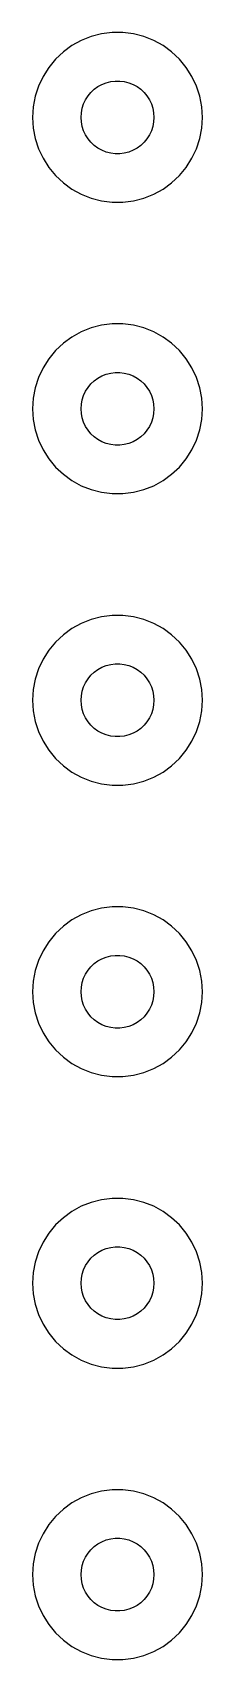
# Model space of a CAD drawing. Header units: metres. Extents: x -7 to 7, y 281 to 583.
# Drawn here: x -7 to 7, y 281 to 415 of the extents above; entities that cross this region are included whole.
import ezdxf

# ---------------------------------------------------------------- set-up
doc = ezdxf.new("R2010")
doc.units = ezdxf.units.M

msp = doc.modelspace()

# ---------------------------------------------------------------- linework, layer by layer
for p, q in [((-2.98045, 414.334), (-3.75078, 413.91)), ((-2.16312, 414.657), (-2.98045, 414.334)), ((-1.31166, 414.876), (-2.16312, 414.657)), ((-0.439529, 414.986), (-1.31166, 414.876)), ((0.439529, 414.986), (-0.439529, 414.986)), ((1.31166, 414.876), (0.439529, 414.986)), ((2.16312, 414.657), (1.31166, 414.876)), ((2.98045, 414.334), (2.16312, 414.657)), ((3.75078, 413.91), (2.98045, 414.334)), ((-5.10277, 412.792), (-5.66312, 412.114)), ((-4.46196, 413.394), (-5.10277, 412.792)), ((-3.75078, 413.91), (-4.46196, 413.394)), ((4.46196, 413.394), (3.75078, 413.91)), ((5.10277, 412.792), (4.46196, 413.394)), ((5.66312, 412.114), (5.10277, 412.792)), ((-6.13414, 411.372), (-6.50842, 410.577)), ((-5.66312, 412.114), (-6.13414, 411.372)), ((6.13414, 411.372), (5.66312, 412.114)), ((6.50842, 410.577), (6.13414, 411.372)), ((-6.50842, 410.577), (-6.78008, 409.741)), ((-2.42705, 409.763), (-2.1869, 410.054)), ((-2.1869, 410.054), (-1.91226, 410.312)), ((-1.91226, 410.312), (-1.60747, 410.533)), ((-1.60747, 410.533), (-1.27733, 410.714)), ((-1.27733, 410.714), (-0.927048, 410.853)), ((-0.927048, 410.853), (-0.562134, 410.947)), ((-0.562134, 410.947), (-0.18837, 410.994)), ((-0.18837, 410.994), (0.18837, 410.994)), ((0.18837, 410.994), (0.562134, 410.947)), ((0.562134, 410.947), (0.927048, 410.853)), ((0.927048, 410.853), (1.27733, 410.714)), ((1.27733, 410.714), (1.60747, 410.533)), ((1.60747, 410.533), (1.91226, 410.312)), ((1.91226, 410.312), (2.1869, 410.054)), ((2.1869, 410.054), (2.42705, 409.763)), ((6.78008, 409.741), (6.50842, 410.577)), ((-6.94479, 408.877), (-7, 408)), ((-6.78008, 409.741), (-6.94479, 408.877)), ((-2.97633, 408.376), (-2.90575, 408.746)), ((-2.90575, 408.746), (-2.78932, 409.104)), ((-2.78932, 409.104), (-2.62891, 409.445)), ((-2.62891, 409.445), (-2.42705, 409.763)), ((2.42705, 409.763), (2.62891, 409.445)), ((2.62891, 409.445), (2.78932, 409.104)), ((2.78932, 409.104), (2.90575, 408.746)), ((2.90575, 408.746), (2.97633, 408.376)), ((6.94479, 408.877), (6.78008, 409.741)), ((7, 408), (6.94479, 408.877)), ((-7, 408), (-6.94479, 407.123)), ((-3, 408), (-2.97633, 408.376)), ((-2.97633, 407.624), (-3, 408)), ((-2.90575, 407.254), (-2.97633, 407.624)), ((2.97633, 407.624), (2.90575, 407.254)), ((2.97633, 408.376), (3, 408)), ((3, 408), (2.97633, 407.624)), ((6.94479, 407.123), (7, 408)), ((-6.94479, 407.123), (-6.78008, 406.259)), ((-6.78008, 406.259), (-6.50842, 405.423)), ((-2.78932, 406.896), (-2.90575, 407.254)), ((-2.62891, 406.555), (-2.78932, 406.896)), ((-2.42705, 406.237), (-2.62891, 406.555)), ((-2.1869, 405.946), (-2.42705, 406.237)), ((-1.91226, 405.688), (-2.1869, 405.946)), ((2.1869, 405.946), (1.91226, 405.688)), ((2.42705, 406.237), (2.1869, 405.946)), ((2.62891, 406.555), (2.42705, 406.237)), ((2.78932, 406.896), (2.62891, 406.555)), ((2.90575, 407.254), (2.78932, 406.896)), ((6.50842, 405.423), (6.78008, 406.259)), ((6.78008, 406.259), (6.94479, 407.123)), ((-6.50842, 405.423), (-6.13414, 404.628)), ((-6.13414, 404.628), (-5.66312, 403.886)), ((-1.60747, 405.467), (-1.91226, 405.688)), ((-1.27733, 405.286), (-1.60747, 405.467)), ((-0.927048, 405.147), (-1.27733, 405.286)), ((-0.562134, 405.053), (-0.927048, 405.147)), ((-0.18837, 405.006), (-0.562134, 405.053)), ((0.18837, 405.006), (-0.18837, 405.006)), ((0.562134, 405.053), (0.18837, 405.006)), ((0.927048, 405.147), (0.562134, 405.053)), ((1.27733, 405.286), (0.927048, 405.147)), ((1.60747, 405.467), (1.27733, 405.286)), ((1.91226, 405.688), (1.60747, 405.467)), ((5.66312, 403.886), (6.13414, 404.628)), ((6.13414, 404.628), (6.50842, 405.423)), ((-5.66312, 403.886), (-5.10277, 403.208)), ((5.10277, 403.208), (5.66312, 403.886)), ((-5.10277, 403.208), (-4.46196, 402.606)), ((-4.46196, 402.606), (-3.75078, 402.09)), ((-3.75078, 402.09), (-2.98045, 401.666)), ((2.98045, 401.666), (3.75078, 402.09)), ((3.75078, 402.09), (4.46196, 402.606)), ((4.46196, 402.606), (5.10277, 403.208)), ((-2.98045, 401.666), (-2.16312, 401.343)), ((-2.16312, 401.343), (-1.31166, 401.124)), ((-1.31166, 401.124), (-0.439529, 401.014)), ((-0.439529, 401.014), (0.439529, 401.014)), ((0.439529, 401.014), (1.31166, 401.124)), ((1.31166, 401.124), (2.16312, 401.343)), ((2.16312, 401.343), (2.98045, 401.666)), ((-3.75078, 389.91), (-4.46196, 389.394)), ((-2.98045, 390.334), (-3.75078, 389.91)), ((-2.16312, 390.657), (-2.98045, 390.334)), ((-1.31166, 390.876), (-2.16312, 390.657)), ((-0.439529, 390.986), (-1.31166, 390.876)), ((0.439529, 390.986), (-0.439529, 390.986)), ((1.31166, 390.876), (0.439529, 390.986)), ((2.16312, 390.657), (1.31166, 390.876)), ((2.98045, 390.334), (2.16312, 390.657)), ((3.75078, 389.91), (2.98045, 390.334)), ((4.46196, 389.394), (3.75078, 389.91)), ((-5.10277, 388.792), (-5.66312, 388.114)), ((-4.46196, 389.394), (-5.10277, 388.792)), ((5.10277, 388.792), (4.46196, 389.394)), ((5.66312, 388.114), (5.10277, 388.792)), ((-6.13414, 387.372), (-6.50842, 386.577)), ((-5.66312, 388.114), (-6.13414, 387.372)), ((6.13414, 387.372), (5.66312, 388.114)), ((6.50842, 386.577), (6.13414, 387.372)), ((-6.50842, 386.577), (-6.78008, 385.741)), ((-2.42705, 385.763), (-2.1869, 386.054)), ((-2.1869, 386.054), (-1.91226, 386.312)), ((-1.91226, 386.312), (-1.60747, 386.533)), ((-1.60747, 386.533), (-1.27733, 386.714)), ((-1.27733, 386.714), (-0.927048, 386.853)), ((-0.927048, 386.853), (-0.562134, 386.947)), ((-0.562134, 386.947), (-0.18837, 386.994)), ((-0.18837, 386.994), (0.18837, 386.994)), ((0.18837, 386.994), (0.562134, 386.947)), ((0.562134, 386.947), (0.927048, 386.853)), ((0.927048, 386.853), (1.27733, 386.714)), ((1.27733, 386.714), (1.60747, 386.533)), ((1.60747, 386.533), (1.91226, 386.312)), ((1.91226, 386.312), (2.1869, 386.054)), ((2.1869, 386.054), (2.42705, 385.763)), ((6.78008, 385.741), (6.50842, 386.577)), ((-6.94479, 384.877), (-7, 384)), ((-6.78008, 385.741), (-6.94479, 384.877)), ((-2.97633, 384.376), (-2.90575, 384.746)), ((-2.90575, 384.746), (-2.78932, 385.104)), ((-2.78932, 385.104), (-2.62891, 385.445)), ((-2.62891, 385.445), (-2.42705, 385.763)), ((2.42705, 385.763), (2.62891, 385.445)), ((2.62891, 385.445), (2.78932, 385.104)), ((2.78932, 385.104), (2.90575, 384.746)), ((2.90575, 384.746), (2.97633, 384.376)), ((6.94479, 384.877), (6.78008, 385.741)), ((7, 384), (6.94479, 384.877)), ((-7, 384), (-6.94479, 383.123)), ((-3, 384), (-2.97633, 384.376)), ((-2.97633, 383.624), (-3, 384)), ((-2.90575, 383.254), (-2.97633, 383.624)), ((-2.78932, 382.896), (-2.90575, 383.254)), ((2.90575, 383.254), (2.78932, 382.896)), ((2.97633, 383.624), (2.90575, 383.254)), ((2.97633, 384.376), (3, 384)), ((3, 384), (2.97633, 383.624)), ((6.94479, 383.123), (7, 384)), ((-6.94479, 383.123), (-6.78008, 382.259)), ((-6.78008, 382.259), (-6.50842, 381.423)), ((-2.62891, 382.555), (-2.78932, 382.896)), ((-2.42705, 382.237), (-2.62891, 382.555)), ((-2.1869, 381.946), (-2.42705, 382.237)), ((-1.91226, 381.688), (-2.1869, 381.946)), ((2.1869, 381.946), (1.91226, 381.688)), ((2.42705, 382.237), (2.1869, 381.946)), ((2.62891, 382.555), (2.42705, 382.237)), ((2.78932, 382.896), (2.62891, 382.555)), ((6.50842, 381.423), (6.78008, 382.259)), ((6.78008, 382.259), (6.94479, 383.123)), ((-6.50842, 381.423), (-6.13414, 380.628)), ((-6.13414, 380.628), (-5.66312, 379.886)), ((-1.60747, 381.467), (-1.91226, 381.688)), ((-1.27733, 381.286), (-1.60747, 381.467)), ((-0.927048, 381.147), (-1.27733, 381.286)), ((-0.562134, 381.053), (-0.927048, 381.147)), ((-0.18837, 381.006), (-0.562134, 381.053)), ((0.18837, 381.006), (-0.18837, 381.006)), ((0.562134, 381.053), (0.18837, 381.006)), ((0.927048, 381.147), (0.562134, 381.053)), ((1.27733, 381.286), (0.927048, 381.147)), ((1.60747, 381.467), (1.27733, 381.286)), ((1.91226, 381.688), (1.60747, 381.467)), ((5.66312, 379.886), (6.13414, 380.628)), ((6.13414, 380.628), (6.50842, 381.423)), ((-5.66312, 379.886), (-5.10277, 379.208)), ((-5.10277, 379.208), (-4.46196, 378.606)), ((4.46196, 378.606), (5.10277, 379.208)), ((5.10277, 379.208), (5.66312, 379.886)), ((-4.46196, 378.606), (-3.75078, 378.09)), ((-3.75078, 378.09), (-2.98045, 377.666)), ((2.98045, 377.666), (3.75078, 378.09)), ((3.75078, 378.09), (4.46196, 378.606)), ((-2.98045, 377.666), (-2.16312, 377.343)), ((-2.16312, 377.343), (-1.31166, 377.124)), ((-1.31166, 377.124), (-0.439529, 377.014)), ((-0.439529, 377.014), (0.439529, 377.014)), ((0.439529, 377.014), (1.31166, 377.124)), ((1.31166, 377.124), (2.16312, 377.343)), ((2.16312, 377.343), (2.98045, 377.666)), ((-3.75078, 365.91), (-4.46196, 365.394)), ((-2.98045, 366.334), (-3.75078, 365.91)), ((-2.16312, 366.657), (-2.98045, 366.334)), ((-1.31166, 366.876), (-2.16312, 366.657)), ((-0.439529, 366.986), (-1.31166, 366.876)), ((0.439529, 366.986), (-0.439529, 366.986)), ((1.31166, 366.876), (0.439529, 366.986)), ((2.16312, 366.657), (1.31166, 366.876)), ((2.98045, 366.334), (2.16312, 366.657)), ((3.75078, 365.91), (2.98045, 366.334)), ((4.46196, 365.394), (3.75078, 365.91)), ((-5.10277, 364.792), (-5.66312, 364.114)), ((-4.46196, 365.394), (-5.10277, 364.792)), ((5.10277, 364.792), (4.46196, 365.394)), ((5.66312, 364.114), (5.10277, 364.792)), ((-6.13414, 363.372), (-6.50842, 362.577)), ((-5.66312, 364.114), (-6.13414, 363.372)), ((6.13414, 363.372), (5.66312, 364.114)), ((6.50842, 362.577), (6.13414, 363.372)), ((-6.78008, 361.741), (-6.94479, 360.877)), ((-6.50842, 362.577), (-6.78008, 361.741)), ((-2.62891, 361.445), (-2.42705, 361.763)), ((-2.42705, 361.763), (-2.1869, 362.054)), ((-2.1869, 362.054), (-1.91226, 362.312)), ((-1.91226, 362.312), (-1.60747, 362.533)), ((-1.60747, 362.533), (-1.27733, 362.714)), ((-1.27733, 362.714), (-0.927048, 362.853)), ((-0.927048, 362.853), (-0.562134, 362.947)), ((-0.562134, 362.947), (-0.18837, 362.994)), ((-0.18837, 362.994), (0.18837, 362.994)), ((0.18837, 362.994), (0.562134, 362.947)), ((0.562134, 362.947), (0.927048, 362.853)), ((0.927048, 362.853), (1.27733, 362.714)), ((1.27733, 362.714), (1.60747, 362.533)), ((1.60747, 362.533), (1.91226, 362.312)), ((1.91226, 362.312), (2.1869, 362.054)), ((2.1869, 362.054), (2.42705, 361.763)), ((2.42705, 361.763), (2.62891, 361.445)), ((6.78008, 361.741), (6.50842, 362.577)), ((6.94479, 360.877), (6.78008, 361.741)), ((-6.94479, 360.877), (-7, 360)), ((-2.97633, 360.376), (-2.90575, 360.746)), ((-2.90575, 360.746), (-2.78932, 361.104)), ((-2.78932, 361.104), (-2.62891, 361.445)), ((2.62891, 361.445), (2.78932, 361.104)), ((2.78932, 361.104), (2.90575, 360.746)), ((2.90575, 360.746), (2.97633, 360.376)), ((7, 360), (6.94479, 360.877)), ((-7, 360), (-6.94479, 359.123)), ((-6.94479, 359.123), (-6.78008, 358.259)), ((-3, 360), (-2.97633, 360.376)), ((-2.97633, 359.624), (-3, 360)), ((-2.90575, 359.254), (-2.97633, 359.624)), ((-2.78932, 358.896), (-2.90575, 359.254)), ((2.90575, 359.254), (2.78932, 358.896)), ((2.97633, 359.624), (2.90575, 359.254)), ((2.97633, 360.376), (3, 360)), ((3, 360), (2.97633, 359.624)), ((6.78008, 358.259), (6.94479, 359.123)), ((6.94479, 359.123), (7, 360)), ((-6.78008, 358.259), (-6.50842, 357.423)), ((-2.62891, 358.555), (-2.78932, 358.896)), ((-2.42705, 358.237), (-2.62891, 358.555)), ((-2.1869, 357.946), (-2.42705, 358.237)), ((-1.91226, 357.688), (-2.1869, 357.946)), ((2.1869, 357.946), (1.91226, 357.688)), ((2.42705, 358.237), (2.1869, 357.946)), ((2.62891, 358.555), (2.42705, 358.237)), ((2.78932, 358.896), (2.62891, 358.555)), ((6.50842, 357.423), (6.78008, 358.259)), ((-6.50842, 357.423), (-6.13414, 356.628)), ((-6.13414, 356.628), (-5.66312, 355.886)), ((-1.60747, 357.467), (-1.91226, 357.688)), ((-1.27733, 357.286), (-1.60747, 357.467)), ((-0.927048, 357.147), (-1.27733, 357.286)), ((-0.562134, 357.053), (-0.927048, 357.147)), ((-0.18837, 357.006), (-0.562134, 357.053)), ((0.18837, 357.006), (-0.18837, 357.006)), ((0.562134, 357.053), (0.18837, 357.006)), ((0.927048, 357.147), (0.562134, 357.053)), ((1.27733, 357.286), (0.927048, 357.147)), ((1.60747, 357.467), (1.27733, 357.286)), ((1.91226, 357.688), (1.60747, 357.467)), ((5.66312, 355.886), (6.13414, 356.628)), ((6.13414, 356.628), (6.50842, 357.423)), ((-5.66312, 355.886), (-5.10277, 355.208)), ((-5.10277, 355.208), (-4.46196, 354.606)), ((4.46196, 354.606), (5.10277, 355.208)), ((5.10277, 355.208), (5.66312, 355.886)), ((-4.46196, 354.606), (-3.75078, 354.09)), ((-3.75078, 354.09), (-2.98045, 353.666)), ((2.98045, 353.666), (3.75078, 354.09)), ((3.75078, 354.09), (4.46196, 354.606)), ((-2.98045, 353.666), (-2.16312, 353.343)), ((-2.16312, 353.343), (-1.31166, 353.124)), ((-1.31166, 353.124), (-0.439529, 353.014)), ((-0.439529, 353.014), (0.439529, 353.014)), ((0.439529, 353.014), (1.31166, 353.124)), ((1.31166, 353.124), (2.16312, 353.343)), ((2.16312, 353.343), (2.98045, 353.666)), ((-0.439529, 342.986), (-1.31166, 342.876)), ((0.439529, 342.986), (-0.439529, 342.986)), ((1.31166, 342.876), (0.439529, 342.986)), ((-3.75078, 341.91), (-4.46196, 341.394)), ((-2.98045, 342.334), (-3.75078, 341.91)), ((-2.16312, 342.657), (-2.98045, 342.334)), ((-1.31166, 342.876), (-2.16312, 342.657)), ((2.16312, 342.657), (1.31166, 342.876)), ((2.98045, 342.334), (2.16312, 342.657)), ((3.75078, 341.91), (2.98045, 342.334)), ((4.46196, 341.394), (3.75078, 341.91)), ((-5.10277, 340.792), (-5.66312, 340.114)), ((-4.46196, 341.394), (-5.10277, 340.792)), ((5.10277, 340.792), (4.46196, 341.394)), ((5.66312, 340.114), (5.10277, 340.792)), ((-6.13414, 339.372), (-6.50842, 338.577)), ((-5.66312, 340.114), (-6.13414, 339.372)), ((-0.562134, 338.947), (-0.18837, 338.994)), ((-0.18837, 338.994), (0.18837, 338.994)), ((0.18837, 338.994), (0.562134, 338.947)), ((6.13414, 339.372), (5.66312, 340.114)), ((6.50842, 338.577), (6.13414, 339.372)), ((-6.78008, 337.741), (-6.94479, 336.877)), ((-6.50842, 338.577), (-6.78008, 337.741)), ((-2.62891, 337.445), (-2.42705, 337.763)), ((-2.42705, 337.763), (-2.1869, 338.054)), ((-2.1869, 338.054), (-1.91226, 338.312)), ((-1.91226, 338.312), (-1.60747, 338.533)), ((-1.60747, 338.533), (-1.27733, 338.714)), ((-1.27733, 338.714), (-0.927048, 338.853)), ((-0.927048, 338.853), (-0.562134, 338.947)), ((0.562134, 338.947), (0.927048, 338.853)), ((0.927048, 338.853), (1.27733, 338.714)), ((1.27733, 338.714), (1.60747, 338.533)), ((1.60747, 338.533), (1.91226, 338.312)), ((1.91226, 338.312), (2.1869, 338.054)), ((2.1869, 338.054), (2.42705, 337.763)), ((2.42705, 337.763), (2.62891, 337.445)), ((6.78008, 337.741), (6.50842, 338.577)), ((6.94479, 336.877), (6.78008, 337.741)), ((-6.94479, 336.877), (-7, 336)), ((-3, 336), (-2.97633, 336.376)), ((-2.97633, 336.376), (-2.90575, 336.746)), ((-2.90575, 336.746), (-2.78932, 337.104)), ((-2.78932, 337.104), (-2.62891, 337.445)), ((2.62891, 337.445), (2.78932, 337.104)), ((2.78932, 337.104), (2.90575, 336.746)), ((2.90575, 336.746), (2.97633, 336.376)), ((2.97633, 336.376), (3, 336)), ((7, 336), (6.94479, 336.877)), ((-7, 336), (-6.94479, 335.123)), ((-6.94479, 335.123), (-6.78008, 334.259)), ((-2.97633, 335.624), (-3, 336)), ((-2.90575, 335.254), (-2.97633, 335.624)), ((-2.78932, 334.896), (-2.90575, 335.254)), ((2.90575, 335.254), (2.78932, 334.896)), ((2.97633, 335.624), (2.90575, 335.254)), ((3, 336), (2.97633, 335.624)), ((6.78008, 334.259), (6.94479, 335.123)), ((6.94479, 335.123), (7, 336)), ((-6.78008, 334.259), (-6.50842, 333.423)), ((-2.62891, 334.555), (-2.78932, 334.896)), ((-2.42705, 334.237), (-2.62891, 334.555)), ((-2.1869, 333.946), (-2.42705, 334.237)), ((-1.91226, 333.688), (-2.1869, 333.946)), ((-1.60747, 333.467), (-1.91226, 333.688)), ((1.91226, 333.688), (1.60747, 333.467)), ((2.1869, 333.946), (1.91226, 333.688)), ((2.42705, 334.237), (2.1869, 333.946)), ((2.62891, 334.555), (2.42705, 334.237)), ((2.78932, 334.896), (2.62891, 334.555)), ((6.50842, 333.423), (6.78008, 334.259)), ((-6.50842, 333.423), (-6.13414, 332.628)), ((-6.13414, 332.628), (-5.66312, 331.886)), ((-1.27733, 333.286), (-1.60747, 333.467)), ((-0.927048, 333.147), (-1.27733, 333.286)), ((-0.562134, 333.053), (-0.927048, 333.147)), ((-0.18837, 333.006), (-0.562134, 333.053)), ((0.18837, 333.006), (-0.18837, 333.006)), ((0.562134, 333.053), (0.18837, 333.006)), ((0.927048, 333.147), (0.562134, 333.053)), ((1.27733, 333.286), (0.927048, 333.147)), ((1.60747, 333.467), (1.27733, 333.286)), ((5.66312, 331.886), (6.13414, 332.628)), ((6.13414, 332.628), (6.50842, 333.423)), ((-5.66312, 331.886), (-5.10277, 331.208)), ((-5.10277, 331.208), (-4.46196, 330.606)), ((4.46196, 330.606), (5.10277, 331.208)), ((5.10277, 331.208), (5.66312, 331.886)), ((-4.46196, 330.606), (-3.75078, 330.09)), ((-3.75078, 330.09), (-2.98045, 329.666)), ((-2.98045, 329.666), (-2.16312, 329.343)), ((2.16312, 329.343), (2.98045, 329.666)), ((2.98045, 329.666), (3.75078, 330.09)), ((3.75078, 330.09), (4.46196, 330.606)), ((-2.16312, 329.343), (-1.31166, 329.124)), ((-1.31166, 329.124), (-0.439529, 329.014)), ((-0.439529, 329.014), (0.439529, 329.014)), ((0.439529, 329.014), (1.31166, 329.124)), ((1.31166, 329.124), (2.16312, 329.343)), ((-1.31166, 318.876), (-2.16312, 318.657)), ((-0.439529, 318.986), (-1.31166, 318.876)), ((0.439529, 318.986), (-0.439529, 318.986)), ((1.31166, 318.876), (0.439529, 318.986)), ((2.16312, 318.657), (1.31166, 318.876)), ((-3.75078, 317.91), (-4.46196, 317.394)), ((-2.98045, 318.334), (-3.75078, 317.91)), ((-2.16312, 318.657), (-2.98045, 318.334)), ((2.98045, 318.334), (2.16312, 318.657)), ((3.75078, 317.91), (2.98045, 318.334)), ((4.46196, 317.394), (3.75078, 317.91)), ((-5.10277, 316.792), (-5.66312, 316.114)), ((-4.46196, 317.394), (-5.10277, 316.792)), ((5.10277, 316.792), (4.46196, 317.394)), ((5.66312, 316.114), (5.10277, 316.792)), ((-6.13414, 315.372), (-6.50842, 314.577)), ((-5.66312, 316.114), (-6.13414, 315.372)), ((-1.27733, 314.714), (-0.927048, 314.853)), ((-0.927048, 314.853), (-0.562134, 314.947)), ((-0.562134, 314.947), (-0.18837, 314.994)), ((-0.18837, 314.994), (0.18837, 314.994)), ((0.18837, 314.994), (0.562134, 314.947)), ((0.562134, 314.947), (0.927048, 314.853)), ((0.927048, 314.853), (1.27733, 314.714)), ((6.13414, 315.372), (5.66312, 316.114)), ((6.50842, 314.577), (6.13414, 315.372)), ((-6.78008, 313.741), (-6.94479, 312.877)), ((-6.50842, 314.577), (-6.78008, 313.741)), ((-2.62891, 313.445), (-2.42705, 313.763)), ((-2.42705, 313.763), (-2.1869, 314.054)), ((-2.1869, 314.054), (-1.91226, 314.312)), ((-1.91226, 314.312), (-1.60747, 314.533)), ((-1.60747, 314.533), (-1.27733, 314.714)), ((1.27733, 314.714), (1.60747, 314.533)), ((1.60747, 314.533), (1.91226, 314.312)), ((1.91226, 314.312), (2.1869, 314.054)), ((2.1869, 314.054), (2.42705, 313.763)), ((2.42705, 313.763), (2.62891, 313.445)), ((6.78008, 313.741), (6.50842, 314.577)), ((6.94479, 312.877), (6.78008, 313.741)), ((-6.94479, 312.877), (-7, 312)), ((-3, 312), (-2.97633, 312.376)), ((-2.97633, 312.376), (-2.90575, 312.746)), ((-2.90575, 312.746), (-2.78932, 313.104)), ((-2.78932, 313.104), (-2.62891, 313.445)), ((2.62891, 313.445), (2.78932, 313.104)), ((2.78932, 313.104), (2.90575, 312.746)), ((2.90575, 312.746), (2.97633, 312.376)), ((2.97633, 312.376), (3, 312)), ((7, 312), (6.94479, 312.877)), ((-7, 312), (-6.94479, 311.123)), ((-6.94479, 311.123), (-6.78008, 310.259)), ((-2.97633, 311.624), (-3, 312)), ((-2.90575, 311.254), (-2.97633, 311.624)), ((-2.78932, 310.896), (-2.90575, 311.254)), ((-2.62891, 310.555), (-2.78932, 310.896)), ((2.78932, 310.896), (2.62891, 310.555)), ((2.90575, 311.254), (2.78932, 310.896)), ((2.97633, 311.624), (2.90575, 311.254)), ((3, 312), (2.97633, 311.624)), ((6.78008, 310.259), (6.94479, 311.123)), ((6.94479, 311.123), (7, 312)), ((-6.78008, 310.259), (-6.50842, 309.423)), ((-2.42705, 310.237), (-2.62891, 310.555)), ((-2.1869, 309.946), (-2.42705, 310.237)), ((-1.91226, 309.688), (-2.1869, 309.946)), ((-1.60747, 309.467), (-1.91226, 309.688)), ((1.91226, 309.688), (1.60747, 309.467)), ((2.1869, 309.946), (1.91226, 309.688)), ((2.42705, 310.237), (2.1869, 309.946)), ((2.62891, 310.555), (2.42705, 310.237)), ((6.50842, 309.423), (6.78008, 310.259)), ((-6.50842, 309.423), (-6.13414, 308.628)), ((-6.13414, 308.628), (-5.66312, 307.886)), ((-1.27733, 309.286), (-1.60747, 309.467)), ((-0.927048, 309.147), (-1.27733, 309.286)), ((-0.562134, 309.053), (-0.927048, 309.147)), ((-0.18837, 309.006), (-0.562134, 309.053)), ((0.18837, 309.006), (-0.18837, 309.006)), ((0.562134, 309.053), (0.18837, 309.006)), ((0.927048, 309.147), (0.562134, 309.053)), ((1.27733, 309.286), (0.927048, 309.147)), ((1.60747, 309.467), (1.27733, 309.286)), ((5.66312, 307.886), (6.13414, 308.628)), ((6.13414, 308.628), (6.50842, 309.423)), ((-5.66312, 307.886), (-5.10277, 307.208)), ((-5.10277, 307.208), (-4.46196, 306.606)), ((4.46196, 306.606), (5.10277, 307.208)), ((5.10277, 307.208), (5.66312, 307.886)), ((-4.46196, 306.606), (-3.75078, 306.09)), ((-3.75078, 306.09), (-2.98045, 305.666)), ((-2.98045, 305.666), (-2.16312, 305.343)), ((2.16312, 305.343), (2.98045, 305.666)), ((2.98045, 305.666), (3.75078, 306.09)), ((3.75078, 306.09), (4.46196, 306.606)), ((-2.16312, 305.343), (-1.31166, 305.124)), ((-1.31166, 305.124), (-0.439529, 305.014)), ((-0.439529, 305.014), (0.439529, 305.014)), ((0.439529, 305.014), (1.31166, 305.124)), ((1.31166, 305.124), (2.16312, 305.343)), ((-1.31166, 294.876), (-2.16312, 294.657)), ((-0.439529, 294.986), (-1.31166, 294.876)), ((0.439529, 294.986), (-0.439529, 294.986)), ((1.31166, 294.876), (0.439529, 294.986)), ((2.16312, 294.657), (1.31166, 294.876)), ((-3.75078, 293.91), (-4.46196, 293.394)), ((-2.98045, 294.334), (-3.75078, 293.91)), ((-2.16312, 294.657), (-2.98045, 294.334)), ((2.98045, 294.334), (2.16312, 294.657)), ((3.75078, 293.91), (2.98045, 294.334)), ((4.46196, 293.394), (3.75078, 293.91)), ((-5.66312, 292.114), (-6.13414, 291.372)), ((-5.10277, 292.792), (-5.66312, 292.114)), ((-4.46196, 293.394), (-5.10277, 292.792)), ((5.10277, 292.792), (4.46196, 293.394)), ((5.66312, 292.114), (5.10277, 292.792)), ((6.13414, 291.372), (5.66312, 292.114)), ((-6.13414, 291.372), (-6.50842, 290.577)), ((-1.27733, 290.714), (-0.927048, 290.853)), ((-0.927048, 290.853), (-0.562134, 290.947)), ((-0.562134, 290.947), (-0.18837, 290.994)), ((-0.18837, 290.994), (0.18837, 290.994)), ((0.18837, 290.994), (0.562134, 290.947)), ((0.562134, 290.947), (0.927048, 290.853)), ((0.927048, 290.853), (1.27733, 290.714)), ((6.50842, 290.577), (6.13414, 291.372)), ((-6.78008, 289.741), (-6.94479, 288.877)), ((-6.50842, 290.577), (-6.78008, 289.741)), ((-2.78932, 289.104), (-2.62891, 289.445)), ((-2.62891, 289.445), (-2.42705, 289.763)), ((-2.42705, 289.763), (-2.1869, 290.054)), ((-2.1869, 290.054), (-1.91226, 290.312)), ((-1.91226, 290.312), (-1.60747, 290.533)), ((-1.60747, 290.533), (-1.27733, 290.714)), ((1.27733, 290.714), (1.60747, 290.533)), ((1.60747, 290.533), (1.91226, 290.312)), ((1.91226, 290.312), (2.1869, 290.054)), ((2.1869, 290.054), (2.42705, 289.763)), ((2.42705, 289.763), (2.62891, 289.445)), ((2.62891, 289.445), (2.78932, 289.104)), ((6.78008, 289.741), (6.50842, 290.577)), ((6.94479, 288.877), (6.78008, 289.741)), ((-6.94479, 288.877), (-7, 288)), ((-3, 288), (-2.97633, 288.376)), ((-2.97633, 288.376), (-2.90575, 288.746)), ((-2.90575, 288.746), (-2.78932, 289.104)), ((2.78932, 289.104), (2.90575, 288.746)), ((2.90575, 288.746), (2.97633, 288.376)), ((2.97633, 288.376), (3, 288)), ((7, 288), (6.94479, 288.877)), ((-7, 288), (-6.94479, 287.123)), ((-6.94479, 287.123), (-6.78008, 286.259)), ((-2.97633, 287.624), (-3, 288)), ((-2.90575, 287.254), (-2.97633, 287.624)), ((-2.78932, 286.896), (-2.90575, 287.254)), ((-2.62891, 286.555), (-2.78932, 286.896)), ((2.78932, 286.896), (2.62891, 286.555)), ((2.90575, 287.254), (2.78932, 286.896)), ((2.97633, 287.624), (2.90575, 287.254)), ((3, 288), (2.97633, 287.624)), ((6.78008, 286.259), (6.94479, 287.123)), ((6.94479, 287.123), (7, 288)), ((-6.78008, 286.259), (-6.50842, 285.423)), ((-6.50842, 285.423), (-6.13414, 284.628)), ((-2.42705, 286.237), (-2.62891, 286.555)), ((-2.1869, 285.946), (-2.42705, 286.237)), ((-1.91226, 285.688), (-2.1869, 285.946)), ((-1.60747, 285.467), (-1.91226, 285.688)), ((-1.27733, 285.286), (-1.60747, 285.467)), ((1.60747, 285.467), (1.27733, 285.286)), ((1.91226, 285.688), (1.60747, 285.467)), ((2.1869, 285.946), (1.91226, 285.688)), ((2.42705, 286.237), (2.1869, 285.946)), ((2.62891, 286.555), (2.42705, 286.237)), ((6.13414, 284.628), (6.50842, 285.423)), ((6.50842, 285.423), (6.78008, 286.259)), ((-6.13414, 284.628), (-5.66312, 283.886)), ((-0.927048, 285.147), (-1.27733, 285.286)), ((-0.562134, 285.053), (-0.927048, 285.147)), ((-0.18837, 285.006), (-0.562134, 285.053)), ((0.18837, 285.006), (-0.18837, 285.006)), ((0.562134, 285.053), (0.18837, 285.006)), ((0.927048, 285.147), (0.562134, 285.053)), ((1.27733, 285.286), (0.927048, 285.147)), ((5.66312, 283.886), (6.13414, 284.628)), ((-5.66312, 283.886), (-5.10277, 283.208)), ((-5.10277, 283.208), (-4.46196, 282.606)), ((4.46196, 282.606), (5.10277, 283.208)), ((5.10277, 283.208), (5.66312, 283.886)), ((-4.46196, 282.606), (-3.75078, 282.09)), ((-3.75078, 282.09), (-2.98045, 281.666)), ((-2.98045, 281.666), (-2.16312, 281.343)), ((-2.16312, 281.343), (-1.31166, 281.124)), ((1.31166, 281.124), (2.16312, 281.343)), ((2.16312, 281.343), (2.98045, 281.666)), ((2.98045, 281.666), (3.75078, 282.09)), ((3.75078, 282.09), (4.46196, 282.606)), ((-1.31166, 281.124), (-0.439529, 281.014)), ((-0.439529, 281.014), (0.439529, 281.014)), ((0.439529, 281.014), (1.31166, 281.124))]:
    msp.add_line(p, q)

doc.saveas('drawing.dxf')
